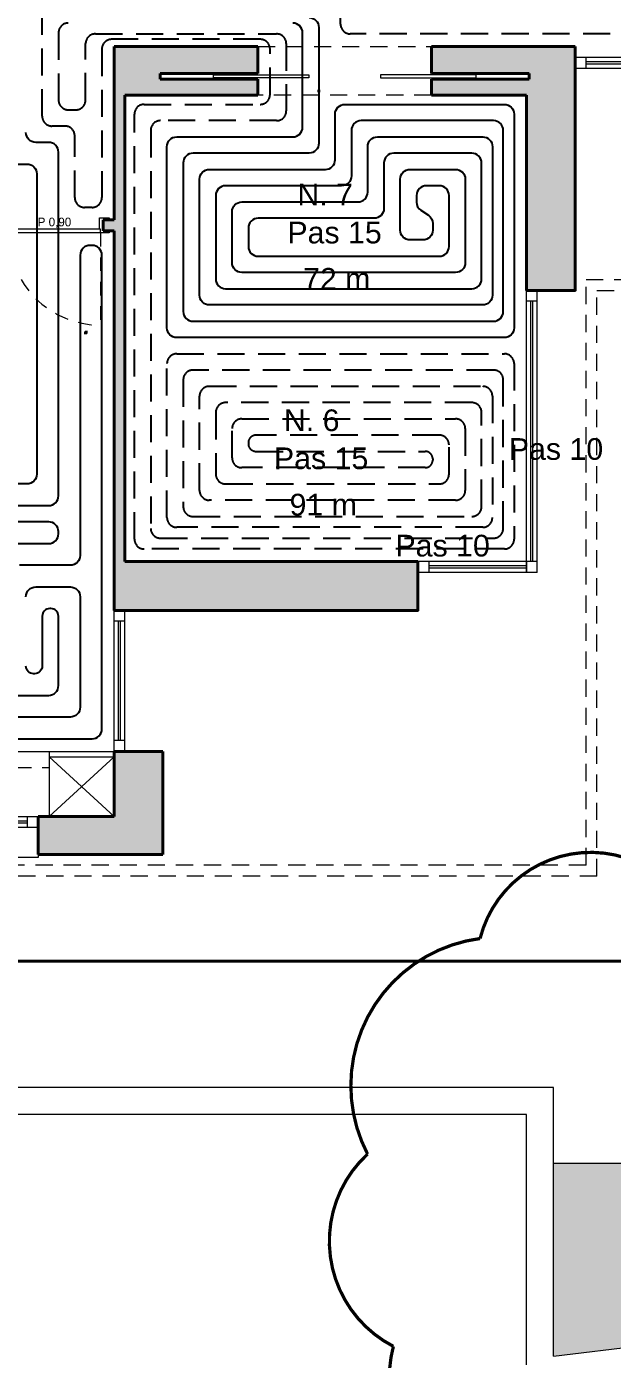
# Model space of a CAD drawing. Header units: millimetres. Extents: x 898 to 1196, y 229 to 443.
# Drawn here: x 1111.21 to 1116.61, y 333.08 to 345.37 of the extents above; entities that cross this region are included whole.
import ezdxf

# ---------------------------------------------------------------- set-up
doc = ezdxf.new("R2010")
doc.units = ezdxf.units.MM
for name, pattern in [('DASHED2', [0.375, 0.25, -0.125]), ('HIDDEN', [0.375, 0.25, -0.125]), ('HIDDEN2', [4.7625, 3.175, -1.5875]), ('TRATTEGGIATA', [0.75, 0.5, -0.25])]:
    doc.linetypes.add(name, pattern=pattern)
doc.layers.get('0').update_dxf_attribs({"color": 41})
doc.layers.get('DEFPOINTS').update_dxf_attribs({"color": 53})
doc.layers.add('02-mandata', color=1, linetype='Continuous')
doc.layers.add('TEXTE CH SOL', color=7, linetype='Continuous')
for name, color, linetype, lineweight in [('03-ritorno', 5, 'TRATTEGGIATA', 25), ('AN-Textes', 5, 'Continuous', 13), ('p allége', 1, 'Continuous', 20), ('p caché', 3, 'HIDDEN2', 20), ('p hachure', 253, 'Continuous', 15), ('p menuiserie', 5, 'Continuous', 20), ('p mur', 7, 'Continuous', 40), ('p symbole', 6, 'Continuous', 20), ('p vegetation', 98, 'Continuous', 15)]:
    doc.layers.add(name, color=color, linetype=linetype, lineweight=lineweight)
doc.styles.add('sansserif', font='SANSS___.TTF', dxfattribs={"width": 0.7})
doc.dimstyles.new('ISO-25', dxfattribs={"dimtxt": 2.5, "dimasz": 2.5, "dimexe": 1.25, "dimexo": 0.625, "dimtad": 1, "dimtxsty": 'Standard', "dimcen": 2.5, "dimadec": 0, "dimazin": 0, "dimtfac": 1, "dimtmove": 0, "dimatfit": 3, "dimfxl": 1, "dimarcsym": 0})

# ---------------------------------------------------------------- blocks, each defined once
blk = doc.blocks.new('*U39')
at = {"layer": 'p menuiserie'}
for p, q in [((2.45, 0), (0, 0)), ((2.45, -0.1), (0, -0.1)), ((0.1, 0), (0.1, -0.1)), ((2.35, -0.04), (0.1, -0.04)), ((2.35, -0.06), (0.1, -0.06)), ((2.35, 0), (2.35, -0.1))]:
    blk.add_line(p, q, dxfattribs=at)
blk = doc.blocks.new('*U40')
at = {"layer": 'p menuiserie'}
for p, q in [((1.3, 0), (0, 0)), ((1.3, -0.1), (0, -0.1)), ((0.1, 0), (0.1, -0.1)), ((1.2, -0.04), (0.1, -0.04)), ((1.2, -0.06), (0.1, -0.06)), ((1.2, 0), (1.2, -0.1))]:
    blk.add_line(p, q, dxfattribs=at)
blk = doc.blocks.new('*U15')
at = {"layer": 'p menuiserie'}
for p, q in [((2.6, 0), (0, 0)), ((2.6, -0.1), (0, -0.1)), ((0.1, 0), (0.1, -0.1)), ((2.5, -0.04), (0.1, -0.04)), ((2.5, -0.06), (0.1, -0.06)), ((2.5, 0), (2.5, -0.1))]:
    blk.add_line(p, q, dxfattribs=at)
blk = doc.blocks.new('*U16')
at = {"layer": 'p menuiserie'}
for p, q in [((1.1, 0), (0, 0)), ((1.1, -0.1), (0, -0.1)), ((0.1, 0), (0.1, -0.1)), ((1, -0.04), (0.1, -0.04)), ((1, -0.06), (0.1, -0.06)), ((1, 0), (1, -0.1))]:
    blk.add_line(p, q, dxfattribs=at)
blk = doc.blocks.new('*U17')
at = {"layer": 'p menuiserie'}
for p, q in [((5, 0), (0, 0)), ((5, -0.1), (0, -0.1)), ((0.1, 0), (0.1, -0.1)), ((4.9, -0.04), (0.1, -0.04)), ((4.9, -0.06), (0.1, -0.06)), ((4.9, 0), (4.9, -0.1))]:
    blk.add_line(p, q, dxfattribs=at)
blk = doc.blocks.new('*D83')
at = {"layer": 'DEFPOINTS', "color": 0, "transparency": 16777216}
for p in [(-0.475, 0.002), (-0.475, -0.04), (0.425, -0.04)]:
    blk.add_point(p, dxfattribs=at)
at = {"layer": 'AN-Textes', "color": 0, "transparency": 16777216, "insert": (-0.025, 0.059), "char_height": 0.08, "attachment_point": 5}
blk.add_mtext('P 0,90', dxfattribs=at)
blk = doc.blocks.new('_None')
blk = doc.blocks.new('*U82')
for p, q in [((-0.53, 0.085), (-0.475, 0.085)), ((-0.475, 0.085), (-0.475, -0.015)), ((0.4, 0), (-0.45, 0)), ((0.425, 0.085), (0.425, -0.015)), ((0.48, 0.085), (0.425, 0.085)), ((-0.53, -0.015), (-0.475, -0.015)), ((0.4, -0.035), (-0.45, -0.035)), ((0.48, -0.015), (0.425, -0.015))]:
    blk.add_line(p, q)
at = {"linetype": 'HIDDEN', "ltscale": 0.5}
blk.add_line((0.4, -0.035), (0.4, -0.885), dxfattribs=at)
for points in [[(-0.53, -0.015), (-0.53, -0.035), (-0.46, -0.035), (-0.46, -0.035), (-0.45, -0.035), (-0.45, 0), (-0.44, 0), (-0.44, 0.05), (-0.44, 0.05), (-0.44, 0.085), (-0.44, 0.085), (-0.44, 0.105), (-0.53, 0.105), (-0.53, 0.085)], [(0.48, -0.015), (0.48, -0.035), (0.41, -0.035), (0.41, -0.035), (0.4, -0.035), (0.4, 0), (0.39, 0), (0.39, 0.05), (0.39, 0.05), (0.39, 0.085), (0.39, 0.085), (0.39, 0.105), (0.48, 0.105), (0.48, 0.085)]]:
    blk.add_lwpolyline(points)
blk.add_arc((0.4, -0.035), 0.85, 180, 270, dxfattribs=at)
at = {"layer": 'AN-Textes'}
dim = blk.add_linear_dim(base=(-0.475, 0.002), p1=(0.425, -0.04), p2=(-0.475, -0.04), angle=180, text='P <>', dimstyle='ISO-25', override={"dimtxt": 0.08, "dimasz": 0.02, "dimexe": 0.6, "dimexo": 0, "dimgap": 0.01, "dimtad": 2, "dimjust": 0, "dimzin": 0, "dimblk1": 'None', "dimblk2": 'None', "dimsah": 1, "dimse1": 1, "dimse2": 1, "dimsd1": 1, "dimsd2": 1, "dimtix": 1, "dimtmove": 2}, dxfattribs=at)
dim.commit()
dim.dimension.update_dxf_attribs({"geometry": '*D83', "text_midpoint": (-0.025, 0.059)})

msp = doc.modelspace()

# ---------------------------------------------------------------- hatches: boundary and pattern name
at = {"layer": 'p hachure', "transparency": 33554559}
h = msp.add_hatch(color=256, dxfattribs=at)
h.dxf.hatch_style = 1
h.paths.add_polyline_path([(1112.438, 344.934), (1112.438, 344.884), (1113.338, 344.884), (1113.338, 344.734), (1112.113, 344.734), (1112.113, 340.434), (1114.813, 340.434), (1114.813, 339.984), (1112.013, 339.984), (1112.013, 343.484), (1111.913, 343.484), (1111.913, 343.584), (1112.013, 343.584), (1112.013, 345.184), (1113.338, 345.184), (1113.338, 344.934)])
h = msp.add_hatch(color=256, dxfattribs=at)
h.dxf.hatch_style = 1
h.paths.add_polyline_path([(1115.838, 344.934), (1115.838, 344.884), (1114.938, 344.884), (1114.938, 344.734), (1115.813, 344.734), (1115.813, 342.934), (1116.263, 342.934), (1116.263, 345.184), (1114.938, 345.184), (1114.938, 344.934)])
h = msp.add_hatch(color=256, dxfattribs=at)
h.dxf.hatch_style = 1
h.paths.add_polyline_path([(1112.463, 338.684), (1112.463, 337.734), (1111.313, 337.734), (1111.313, 338.084), (1112.013, 338.084), (1112.013, 338.684)])
at = {"layer": 'p vegetation', "ltscale": 2, "true_color": 0x2b4909, "transparency": 33554508}
h = msp.add_hatch(dxfattribs=at)
h.set_pattern_fill('AR-CONC', color=78, scale=0.002)
h.set_pattern_definition([(50, (0, 69.39133), (0.36436934, -0.03187817), [0.0381, -0.4191]), (355, (0, 69.39133), (-0.07048684, 0.38211369), [0.03048, -0.33528117]), (100.451445, (0.03036, 69.38868), (0.29388249, 0.3502355), [0.03238002, -0.35618049]), (46.1842, (0, 69.49293), (0.54215808, -0.08408466), [0.05715, -0.62865]), (96.63556, (0.0452, 69.48593), (0.47480827, 0.49485225), [0.04857005, -0.53427122]), (351.18415, (0, 69.49293), (0.47480827, 0.49485225), [0.04571993, -0.50291946]), (21, (0.0508, 69.46753), (0.30322878, -0.2045304), [0.0381, -0.4191]), (326, (0.0508, 69.46753), (0.12360406, 0.36837593), [0.03048, -0.33528]), (71.451445, (0.07607, 69.4505), (0.42683284, 0.16384554), [0.03238002, -0.35617988]), (37.5, (0, 69.39133), (0.006177207, 0.169110078), [0, -0.331216, 0, -0.34036, 0, -0.33655]), (7.5, (0, 69.39133), (0.133639325, 0.20036115), [0, -0.194056, 0, -0.323596, 0, -0.12827]), (327.5, (-0.11328, 69.39133), (0.27118119, -0.011457488), [0, -0.127, 0, -0.39624, 0, -0.52578]), (317.5, (-0.16408, 69.39133), (0.296258363, 0.05085298), [0, -0.1651, 0, -0.263144, 0, -0.37338])])
h.paths.add_polyline_path([(1127.144, 348.684), (1122.763, 348.684), (1122.763, 342.034), (1126.104, 342.034), (1126.104, 337.384), (1121.608, 337.384), (1121.608, 334.884), (1116.063, 334.884), (1116.063, 333.108), (1118.811, 333.433), (1118.823, 333.331), (1119.419, 333.402), (1119.407, 333.504), (1122.287, 333.845), (1122.299, 333.745), (1122.613, 333.782), (1122.897, 333.927), (1122.852, 334.016), (1125.408, 335.324), (1125.454, 335.235), (1125.75, 335.386), (1125.899, 335.684), (1125.81, 335.728), (1126.916, 337.933), (1127.005, 337.888), (1127.15, 338.177), (1127.153, 338.501), (1127.053, 338.501), (1127.073, 340.701), (1127.173, 340.7), (1127.178, 341.3), (1127.078, 341.301), (1127.098, 343.593), (1127.198, 343.592), (1127.204, 344.192), (1127.104, 344.193), (1127.124, 346.484), (1127.224, 346.483), (1127.229, 347.083), (1127.129, 347.084)])

# ---------------------------------------------------------------- linework, layer by layer
at = {"color": 2, "const_width": 0.03}
msp.add_lwpolyline([(1116.996, 337.571, 0.520567), (1115.386, 336.958, 0.520567), (1114.349, 334.97, 0.520567), (1114.587, 333.197, 0.520567), (1115.722, 331.844, 0.520567), (1118.002, 331.7, 0.520567), (1119.18, 332.763, 0.520567), (1119.664, 334.762, 0.520567), (1118.872, 336.698, 0.520567)], format="xyb", close=True, dxfattribs=at)
at = {"layer": '02-mandata'}
for points in [[(1113.81, 345.45, -0.414214), (1113.9, 345.36), (1113.9, 344.29, -0.414214), (1113.81, 344.2), (1112.74, 344.2, 0.414214), (1112.65, 344.11), (1112.65, 342.74, 0.414214), (1112.74, 342.65), (1115.51, 342.65, 0.414214), (1115.6, 342.74), (1115.6, 344.41, 0.414214), (1115.51, 344.5), (1114.29, 344.5, 0.414214), (1114.2, 344.41), (1114.2, 343.99, -0.414214), (1114.11, 343.9), (1113.04, 343.9, 0.414214), (1112.95, 343.81), (1112.95, 343.04, 0.414214), (1113.04, 342.95), (1115.31, 342.95, 0.414214), (1115.4, 343.04), (1115.4, 344.11, 0.414214), (1115.31, 344.2), (1114.59, 344.2, 0.414214), (1114.5, 344.11), (1114.5, 343.69, -0.414214), (1114.41, 343.6), (1113.34, 343.6, 0.414214), (1113.25, 343.51), (1113.25, 343.34, 0.414214), (1113.34, 343.25), (1115.01, 343.25, 0.414214), (1115.1, 343.34), (1115.1, 343.81, 0.414214), (1115.01, 343.9), (1114.89, 343.9, 0.414214), (1114.8, 343.81), (1114.8, 343.748, 0.250765), (1114.84, 343.673), (1114.91, 343.627, -0.250765), (1114.95, 343.552), (1114.95, 343.49, -0.414214), (1114.86, 343.4), (1114.74, 343.4, -0.414214), (1114.65, 343.49), (1114.65, 343.96, -0.414214), (1114.74, 344.05), (1115.16, 344.05, -0.414214), (1115.25, 343.96), (1115.25, 343.19, -0.414214), (1115.16, 343.1), (1113.19, 343.1, -0.414214), (1113.1, 343.19), (1113.1, 343.66, -0.414214), (1113.19, 343.75), (1114.26, 343.75, 0.414214), (1114.35, 343.84), (1114.35, 344.26, -0.414214), (1114.44, 344.35), (1115.41, 344.35, -0.414214), (1115.5, 344.26), (1115.5, 342.89, -0.414214), (1115.41, 342.8), (1112.89, 342.8, -0.414214), (1112.8, 342.89), (1112.8, 343.96, -0.414214), (1112.89, 344.05), (1113.96, 344.05, 0.414214), (1114.05, 344.14), (1114.05, 344.56, -0.414214), (1114.14, 344.65), (1115.61, 344.65, -0.414214), (1115.7, 344.56), (1115.7, 342.59, -0.414214), (1115.61, 342.5), (1112.59, 342.5, -0.414214), (1112.5, 342.59), (1112.5, 344.26, -0.414214), (1112.59, 344.35), (1113.66, 344.35, 0.414214), (1113.75, 344.44), (1113.75, 345.31, 0.414214), (1113.66, 345.4)], [(1109.79, 340.95), (1111.41, 340.95, 0.414214), (1111.5, 341.04), (1111.5, 344.21, 0.414214), (1111.41, 344.3), (1111.29, 344.3, -0.414214), (1111.2, 344.39)], [(1111.09, 344.1), (1111.21, 344.1, -0.414214), (1111.3, 344.01), (1111.3, 341.24, -0.414214), (1111.21, 341.15), (1109.99, 341.15, -0.414214)], [(1108.24, 338.8), (1111.81, 338.8, 0.414214), (1111.9, 338.89), (1111.9, 343.26, 0.414214), (1111.81, 343.35), (1111.79, 343.35, 0.414214), (1111.7, 343.26), (1111.7, 340.49, -0.414214), (1111.61, 340.4), (1111.14, 340.4, 0.414214)], [(1110.94, 340.6), (1111.41, 340.6, 0.414214), (1111.5, 340.69), (1111.5, 340.71, 0.414214), (1111.41, 340.8), (1109.59, 340.8, -0.414214)], [(1111.2, 340.11, -0.414214), (1111.29, 340.2), (1111.61, 340.2, -0.414214), (1111.7, 340.11), (1111.7, 339.09, -0.414214), (1111.61, 339), (1108.44, 339, -0.414214)], [(1108.64, 339.2), (1111.41, 339.2, 0.414214), (1111.5, 339.29), (1111.5, 339.93, 0.414214), (1111.43, 340), (1111.42, 340, 0.414214), (1111.35, 339.93), (1111.35, 339.47, -0.414214), (1111.28, 339.4), (1111.27, 339.4, -0.414214), (1111.2, 339.47)]]:
    msp.add_lwpolyline(points, format="xyb", dxfattribs=at)
at = {"layer": '03-ritorno', "color": 5, "linetype": 'DASHED2'}
for points in [[(1122.21, 345.3), (1114.19, 345.3, -0.414214), (1114.1, 345.39), (1114.1, 345.56, 0.414214), (1114.01, 345.65), (1113.24, 345.65, -0.414214), (1113.15, 345.74), (1113.15, 351.76, 0.414214), (1113.06, 351.85), (1111.44, 351.85, -0.414214), (1111.35, 351.94), (1111.35, 351.96, 0.414214), (1111.26, 352.05), (1109.637, 352.05)], [(1111.59, 345.4, 0.414214), (1111.5, 345.31), (1111.5, 344.69, 0.414214), (1111.59, 344.6), (1111.66, 344.6, 0.414214), (1111.75, 344.69), (1111.75, 345.21, -0.414214), (1111.84, 345.3), (1113.51, 345.3, -0.414214), (1113.6, 345.21), (1113.6, 344.59, -0.414214), (1113.51, 344.5), (1112.44, 344.5, 0.414214), (1112.35, 344.41), (1112.35, 340.74, 0.414214), (1112.44, 340.65), (1115.51, 340.65, 0.414214), (1115.6, 340.74), (1115.6, 342.11, 0.414214), (1115.51, 342.2), (1112.74, 342.2, 0.414214), (1112.65, 342.11), (1112.65, 340.94, 0.414214), (1112.74, 340.85), (1115.31, 340.85, 0.414214), (1115.4, 340.94), (1115.4, 341.81, 0.414214), (1115.31, 341.9), (1113.04, 341.9, 0.414214), (1112.95, 341.81), (1112.95, 341.24, 0.414214), (1113.04, 341.15), (1115.01, 341.15, 0.414214), (1115.1, 341.24), (1115.1, 341.51, 0.414214), (1115.01, 341.6), (1113.32, 341.6, 0.414214), (1113.25, 341.53), (1113.25, 341.52, 0.414214), (1113.32, 341.45), (1114.88, 341.45, -0.414214), (1114.95, 341.38), (1114.95, 341.37, -0.414214), (1114.88, 341.3), (1113.19, 341.3, -0.414214), (1113.1, 341.39), (1113.1, 341.66, -0.414214), (1113.19, 341.75), (1115.16, 341.75, -0.414214), (1115.25, 341.66), (1115.25, 341.09, -0.414214), (1115.16, 341), (1112.89, 341, -0.414214), (1112.8, 341.09), (1112.8, 341.96, -0.414214), (1112.89, 342.05), (1115.41, 342.05, -0.414214), (1115.5, 341.96), (1115.5, 340.84, -0.414214), (1115.41, 340.75), (1112.59, 340.75, -0.414214), (1112.5, 340.84), (1112.5, 342.26, -0.414214), (1112.59, 342.35), (1115.61, 342.35, -0.414214), (1115.7, 342.26), (1115.7, 340.64, -0.414214), (1115.61, 340.55), (1112.29, 340.55, -0.414214), (1112.2, 340.64), (1112.2, 344.56, -0.414214), (1112.29, 344.65), (1113.36, 344.65, 0.414214), (1113.45, 344.74), (1113.45, 345.16, 0.414214), (1113.36, 345.25), (1111.99, 345.25, 0.414214), (1111.9, 345.16), (1111.9, 343.79, -0.414214), (1111.81, 343.7), (1111.74, 343.7, -0.414214), (1111.65, 343.79), (1111.65, 344.36, 0.414214), (1111.56, 344.45), (1111.44, 344.45, -0.414214), (1111.35, 344.54), (1111.35, 345.46, -0.414214)]]:
    msp.add_lwpolyline(points, format="xyb", dxfattribs=at)
at = {"layer": 'p allége'}
for p, q in [((1108.763, 338.684), (1111.413, 338.684)), ((1111.313, 337.734), (1111.313, 337.704)), ((1111.313, 337.704), (1108.863, 337.704)), ((1116.063, 335.584), (1107.463, 335.584)), ((1116.063, 333.108), (1116.063, 335.584)), ((1115.813, 335.334), (1107.713, 335.334)), ((1115.813, 333.028), (1115.813, 335.334)), ((1117.704, 334.884), (1116.063, 334.884)), ((1116.063, 333.108), (1118.811, 333.433))]:
    msp.add_line(p, q, dxfattribs=at)
at = {"layer": 'p caché', "ltscale": 0.05}
for p, q in [((1113.338, 345.184), (1114.938, 345.184)), ((1114.938, 344.734), (1113.338, 344.734)), ((1116.363, 337.634), (1116.363, 343.034)), ((1116.363, 343.034), (1123.163, 343.034)), ((1116.463, 337.534), (1116.463, 342.934)), ((1116.463, 342.934), (1123.263, 342.934)), ((1108.763, 338.534), (1111.413, 338.534)), ((1116.363, 337.634), (1107.263, 337.634)), ((1116.463, 337.534), (1107.063, 337.534))]:
    msp.add_line(p, q, dxfattribs=at)
at = {"layer": 'p menuiserie'}
for p, q in [((1111.413, 338.684), (1111.413, 338.084)), ((1111.413, 338.684), (1112.013, 338.684)), ((1111.413, 338.634), (1112.013, 338.634))]:
    msp.add_line(p, q, dxfattribs=at)
for points in [[(1112.928, 344.924), (1113.808, 344.924), (1113.808, 344.894), (1112.928, 344.894)], [(1115.349, 344.924), (1114.469, 344.924), (1114.469, 344.894), (1115.349, 344.894)]]:
    msp.add_lwpolyline(points, close=True, dxfattribs=at)
at = {"layer": 'p mur'}
for p, q in [((1112.013, 345.184), (1112.013, 343.584)), ((1112.013, 345.184), (1113.338, 345.184)), ((1113.338, 345.184), (1113.338, 344.934)), ((1114.938, 345.184), (1116.263, 345.184)), ((1114.938, 345.184), (1114.938, 344.934)), ((1116.263, 345.184), (1116.263, 342.934)), ((1112.438, 344.934), (1113.338, 344.934)), ((1112.438, 344.934), (1112.438, 344.884)), ((1112.438, 344.884), (1113.338, 344.884)), ((1113.338, 344.884), (1113.338, 344.734)), ((1114.938, 344.934), (1115.838, 344.934)), ((1114.938, 344.884), (1115.838, 344.884)), ((1114.938, 344.884), (1114.938, 344.734)), ((1115.838, 344.934), (1115.838, 344.884)), ((1112.113, 344.734), (1112.113, 340.434)), ((1112.113, 344.734), (1113.338, 344.734)), ((1114.938, 344.734), (1115.813, 344.734)), ((1115.813, 344.734), (1115.813, 342.934)), ((1112.013, 343.584), (1111.913, 343.584)), ((1111.913, 343.584), (1111.913, 343.484)), ((1112.013, 343.484), (1111.913, 343.484)), ((1112.013, 343.484), (1112.013, 339.984)), ((1115.813, 342.934), (1116.263, 342.934)), ((1112.113, 340.434), (1114.813, 340.434)), ((1114.813, 340.434), (1114.813, 339.984)), ((1112.013, 339.984), (1114.813, 339.984)), ((1112.463, 338.684), (1112.013, 338.684)), ((1112.013, 338.684), (1112.013, 338.084)), ((1112.463, 338.684), (1112.463, 337.734)), ((1112.013, 338.084), (1111.313, 338.084)), ((1111.313, 338.084), (1111.313, 337.734)), ((1112.463, 337.734), (1111.313, 337.734))]:
    msp.add_line(p, q, dxfattribs=at)
msp.add_lwpolyline([(1106.8, 355.85), (1123.4, 355.85), (1123.4, 336.75), (1106.8, 336.75)], close=True, dxfattribs=at)
for points in [[(1116.263, 344.984), (1116.263, 342.934), (1115.913, 342.934)], [(1113.9, 344.785), (1113.9, 344.762)], [(1111.768, 342.55), (1111.75, 342.55), (1111.75, 342.532)], [(1114.813, 340.334), (1114.813, 339.984), (1112.113, 339.984)]]:
    msp.add_lwpolyline(points, dxfattribs=at)
at = {"layer": 'p symbole'}
for p, q in [((1111.413, 338.634), (1112.013, 338.084)), ((1112.013, 338.634), (1111.413, 338.084))]:
    msp.add_line(p, q, dxfattribs=at)

# ---------------------------------------------------------------- block references
at = {"layer": 'p menuiserie'}
for name, p, rotation in [('*U17', (1121.263, 344.984), 179.9999999999999), ('*U15', (1115.913, 342.934), 269.9999999999999), ('*U40', (1112.113, 339.984), 269.9999999999999), ('*U39', (1111.313, 337.984), 179.9999999999999)]:
    msp.add_blockref(name, p, dxfattribs=dict(at, rotation=rotation))
for name, p in [('*U82', (1111.488, 343.499)), ('*U16', (1114.813, 340.434))]:
    msp.add_blockref(name, p, dxfattribs=at)

# ---------------------------------------------------------------- texts
at = {"layer": 'TEXTE CH SOL', "color": 7, "lineweight": 25, "style": 'sansserif', "oblique": 360, "width": 1}
for s, p in [('N. 7', (1113.702, 343.719)), ('72 m', (1113.754, 342.941)), ('N. 6', (1113.578, 341.637)), ('91 m', (1113.63, 340.859))]:
    msp.add_text(s, height=0.2, dxfattribs=at).set_placement(p)
at = {"layer": 'TEXTE CH SOL', "color": 7, "lineweight": 25, "style": 'sansserif', "oblique": 0, "width": 1}
for s, p in [('Pas 15', (1113.61, 343.368)), ('Pas 10', (1115.651, 341.372)), ('Pas 15', (1113.486, 341.286)), ('Pas 10', (1114.606, 340.481))]:
    msp.add_text(s, height=0.2, rotation=0, dxfattribs=at).set_placement(p)

doc.saveas('drawing.dxf')
